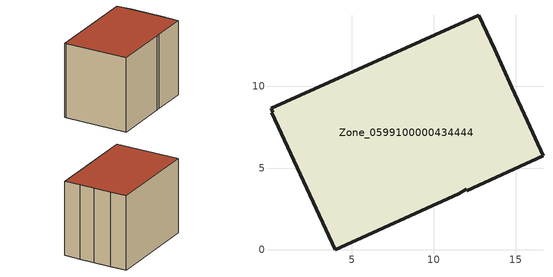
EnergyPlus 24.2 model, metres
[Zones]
Zone_0599100000434444
 floor ground (C_G): 12.74,14.34 13.72,12.25 14.78,9.92 15.7,7.89 16.68,5.74 12.01,3.63 12,3.69 11.54,3.43 4,0 0.11,8.39 0.17,8.42 0.06,8.66 z0
 wall outside (C_F): 14.78,9.92 13.72,12.25 12.74,14.34 0.06,8.66 0.17,8.42 0.11,8.39 4,0 11.54,3.43 12,3.69 12.01,3.63 16.68,5.74 15.7,7.89 14.78,9.92 z0:10.87
 roof outside (C_R): 13.72,12.25 12.74,14.34 0.06,8.66 0.17,8.42 0.11,8.39 4,0 11.54,3.43 12,3.69 12.01,3.63 16.68,5.74 15.7,7.89 14.78,9.92 z10.87
[BUILDING]
Pand.0599100000434444: North Axis=0; Terrain=City; Loads Convergence Tolerance Value=0.04; Temperature Convergence Tolerance Value=0.4; Solar Distribution=FullExterior; Maximum Number of Warmup Days=25; Minimum Number of Warmup Days=1
[Site:Location]
Rotterdam.The.Hague.AP_ZH_NLD Design_Conditions: Latitude=51.96; Longitude=4.45; Time Zone=1; Elevation=-4.5
[SITE:GROUNDTEMPERATURE:BUILDINGSURFACE]
18, 18, 18, 18, 18, 18, 18, 18, 18, 18, 18, 18
[MATERIAL] Thermal Absorptance=0.9; Solar Absorptance=0.7; Visible Absorptance=0.7
Name | Roughness | Thickness | Conductivity | Density | Specific Heat
G.D.2006-2014 | MediumSmooth | 0.15 | 0.06 | 540 | 1210
F.D.2006-2014 | Rough | 0.3 | 0.12 | 1920 | 840
R.D.2006-2014 | MediumRough | 0.2 | 0.08 | 1500 | 1000
[CONSTRUCTION]
C_G: G.D.2006-2014
C_F: F.D.2006-2014
C_R: R.D.2006-2014
[ZONE]
Zone_0599100000434444: Type=1; Multiplier=1; Ceiling Height=Autocalculate; Volume=Autocalculate; Floor Area=autocalculate; Part of Total Floor Area=Yes
[ZONEINFILTRATION:DESIGNFLOWRATE]
Infil_Zone_0599100000434444: Zone or ZoneList or Space or SpaceList=Zone_0599100000434444; Schedule=AlwaysOn; Design Flow Rate Calculation Method=Flow/Area; Flow Rate per Floor Area=0.0021; Constant Term Coefficient=1; Temperature Term Coefficient=0; Velocity Term Coefficient=0; Velocity Squared Term Coefficient=0
[HVACTEMPLATE:ZONE:IDEALLOADSAIRSYSTEM]
Zone_0599100000434444: Maximum Heating Supply Air Temperature=50; Minimum Cooling Supply Air Temperature=13; Maximum Heating Supply Air Humidity Ratio=0.0156; Minimum Cooling Supply Air Humidity Ratio=0.0077; Heating Limit=NoLimit; Cooling Limit=NoLimit; Dehumidification Control Type=ConstantSensibleHeatRatio; Cooling Sensible Heat Ratio=0.7; Dehumidification Setpoint=60; Humidification Control Type=None; Humidification Setpoint=30; Outdoor Air Method=None; Outdoor Air Flow Rate per Person=0.00944; Outdoor Air Flow Rate per Zone Floor Area=0; Outdoor Air Flow Rate per Zone=0; Demand Controlled Ventilation Type=None; Outdoor Air Economizer Type=NoEconomizer; Heat Recovery Type=None; Sensible Heat Recovery Effectiveness=0.7; Latent Heat Recovery Effectiveness=0.65
[ZONECONTROL:THERMOSTAT]
ThermostatControl_Zone_0599100000434444: Zone or ZoneList=Zone_0599100000434444; Control Type Schedule=DualSetpointControlType; Control 1=Thermostat_Zone_0599100000434444; Temperature Difference Between Cutout And Setpoint=0
[THERMOSTATSETPOINT:DUALSETPOINT]
Thermostat_Zone_0599100000434444: Heating Setpoint Temperature Schedule=HeatingSetpoint_Zone_0599100000434444; Cooling Setpoint Temperature Schedule=CoolingSetpoint_Zone_0599100000434444
[SCHEDULE:COMPACT]
HeatingSetpoint_Zone_0599100000434444: Through: 12/31, For: AllDays, Until: 24:00, 21
CoolingSetpoint_Zone_0599100000434444: Through: 12/31, For: AllDays, Until: 24:00, 24
DualSetpointControlType: Through: 12/31, For: AllDays, Until: 24:00, 4
AlwaysOn: Through: 12/31, For: AllDays, Until: 24:00, 1
